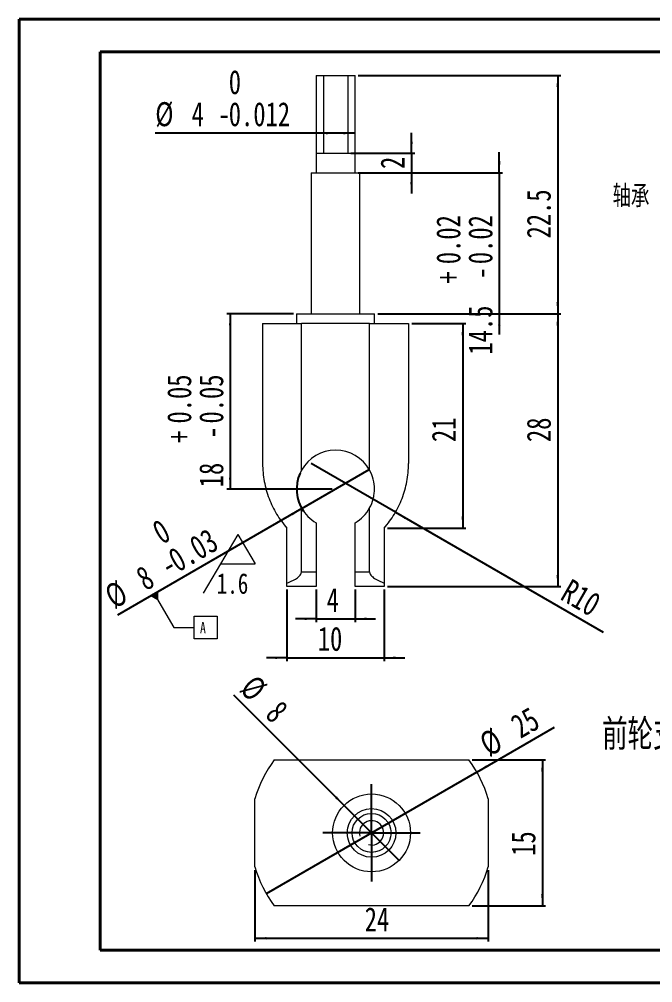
# Model space of a CAD drawing. Header units: millimetres. Extents: x 0 to 420, y 0 to 297.
# Drawn here: x 0.1 to 195.4, y 0.2 to 297.2 of the extents above; entities that cross this region are included whole.
import ezdxf

# ---------------------------------------------------------------- set-up
doc = ezdxf.new("R2010")
doc.units = ezdxf.units.MM
doc.layers.add('FORMAT', color=7, linetype='Continuous')
doc.styles.add('SLDTEXTSTYLE0', font='TXT', dxfattribs={"width": 0.75, "bigfont": 'bigfont'})
doc.styles.add('SLDTEXTSTYLE1', font='TXT', dxfattribs={"width": 0.75})
doc.dimstyles.new('SLDDIMSTYLE11', dxfattribs={"dimtxt": 7.408333, "dimasz": 3.556, "dimexe": 0, "dimexo": 0.0625, "dimgap": 1.852083, "dimtad": 1, "dimlfac": 0.333333, "dimrnd": 1e-09, "dimzin": 12, "dimdsep": 46, "dimtxsty": 'SLDTEXTSTYLE1', "dimblk1": 'NONE', "dimsah": 1, "dimcen": 0, "dimadec": 0, "dimazin": 3, "dimtol": 1, "dimtm": 0.03, "dimtfac": 1, "dimtmove": 0, "dimatfit": 3, "dimldrblk": 'NONE', "dimfxl": 0, "dimfrac": 2, "dimtolj": 1, "dimarcsym": 0})
doc.dimstyles.new('SLDDIMSTYLE12', dxfattribs={"dimtxt": 7.408333, "dimasz": 3.556, "dimexe": 0, "dimexo": 0.0625, "dimgap": 1.852083, "dimtad": 1, "dimdec": 6, "dimlfac": 0.333333, "dimrnd": 1e-09, "dimzin": 12, "dimdsep": 46, "dimtxsty": 'SLDTEXTSTYLE1', "dimsah": 1, "dimcen": 0.09, "dimadec": 0, "dimazin": 3, "dimtfac": 1, "dimtmove": 0, "dimatfit": 0, "dimfxl": 0, "dimfrac": 2, "dimtolj": 1, "dimtzin": 12, "dimarcsym": 0})
doc.dimstyles.new('SLDDIMSTYLE13', dxfattribs={"dimtxt": 7.408333, "dimasz": 3.556, "dimexe": 0, "dimexo": 0.0625, "dimgap": 1.852083, "dimtad": 1, "dimdec": 6, "dimlfac": 0.333333, "dimrnd": 1e-09, "dimzin": 12, "dimdsep": 46, "dimtxsty": 'SLDTEXTSTYLE1', "dimsah": 1, "dimcen": 0.09, "dimadec": 0, "dimazin": 3, "dimtol": 1, "dimtm": 0.012, "dimtfac": 1, "dimtdec": 3, "dimtofl": 0, "dimtmove": 0, "dimatfit": 3, "dimfxl": 0, "dimfrac": 2, "dimtolj": 1, "dimarcsym": 0})
doc.dimstyles.new('SLDDIMSTYLE14', dxfattribs={"dimtxt": 7.408333, "dimasz": 3.556, "dimexe": 0, "dimexo": 0.0625, "dimgap": 1.852083, "dimtad": 1, "dimdec": 6, "dimlfac": 0.333333, "dimrnd": 1e-09, "dimzin": 12, "dimdsep": 46, "dimtxsty": 'SLDTEXTSTYLE1', "dimsah": 1, "dimcen": 0.09, "dimadec": 0, "dimazin": 3, "dimtol": 1, "dimtp": 0.05, "dimtm": 0.05, "dimtfac": 1, "dimtofl": 0, "dimtmove": 0, "dimatfit": 3, "dimfxl": 0, "dimfrac": 2, "dimtolj": 1, "dimarcsym": 0})
doc.dimstyles.new('SLDDIMSTYLE15', dxfattribs={"dimtxt": 7.408333, "dimasz": 3.556, "dimexe": 0, "dimexo": 0.0625, "dimgap": 1.852083, "dimtad": 1, "dimdec": 1, "dimlfac": 0.333333, "dimrnd": 1e-09, "dimzin": 12, "dimdsep": 46, "dimtxsty": 'SLDTEXTSTYLE1', "dimsah": 1, "dimcen": 0.09, "dimadec": 0, "dimazin": 3, "dimtfac": 1, "dimtofl": 0, "dimtmove": 0, "dimatfit": 3, "dimfxl": 0, "dimfrac": 2, "dimtolj": 1, "dimtzin": 12, "dimarcsym": 0})
doc.dimstyles.new('SLDDIMSTYLE16', dxfattribs={"dimtxt": 7.408333, "dimasz": 3.556, "dimexe": 0, "dimexo": 0.0625, "dimgap": 1.852083, "dimtad": 1, "dimdec": 1, "dimlfac": 0.333333, "dimrnd": 1e-09, "dimzin": 12, "dimdsep": 46, "dimtxsty": 'SLDTEXTSTYLE1', "dimsah": 1, "dimcen": 0.09, "dimadec": 0, "dimazin": 3, "dimtol": 1, "dimtp": 0.02, "dimtm": 0.02, "dimtfac": 1, "dimtmove": 0, "dimatfit": 0, "dimfxl": 0, "dimfrac": 2, "dimtolj": 1, "dimarcsym": 0})
doc.dimstyles.new('SLDDIMSTYLE17', dxfattribs={"dimtxt": 7.408333, "dimasz": 3.556, "dimexe": 0, "dimexo": 0.0625, "dimgap": 1.852083, "dimtad": 1, "dimdec": 3, "dimlfac": 0.333333, "dimrnd": 1e-09, "dimzin": 12, "dimdsep": 46, "dimtxsty": 'SLDTEXTSTYLE1', "dimsah": 1, "dimcen": 0, "dimadec": 0, "dimazin": 3, "dimtfac": 1, "dimtdec": 3, "dimtofl": 0, "dimtmove": 0, "dimatfit": 3, "dimfxl": 0, "dimfrac": 2, "dimtolj": 1, "dimtzin": 12, "dimarcsym": 0})
doc.dimstyles.new('SLDDIMSTYLE18', dxfattribs={"dimtxt": 7.408333, "dimasz": 3.556, "dimexe": 0, "dimexo": 0.0625, "dimgap": 1.852083, "dimtad": 1, "dimdec": 3, "dimlfac": 0.333333, "dimrnd": 1e-09, "dimzin": 12, "dimdsep": 46, "dimtxsty": 'SLDTEXTSTYLE1', "dimblk1": 'NONE', "dimsah": 1, "dimcen": 0, "dimadec": 0, "dimazin": 3, "dimtfac": 1, "dimtdec": 3, "dimtmove": 0, "dimatfit": 3, "dimldrblk": 'NONE', "dimfxl": 0, "dimfrac": 2, "dimtolj": 1, "dimtzin": 12, "dimarcsym": 0})
doc.dimstyles.new('SLDDIMSTYLE4', dxfattribs={"dimtxt": 7.408333, "dimasz": 3.556, "dimexe": 0, "dimexo": 0.0625, "dimgap": 1.852083, "dimtad": 1, "dimlfac": 0.333333, "dimrnd": 1e-09, "dimzin": 12, "dimdsep": 46, "dimtxsty": 'SLDTEXTSTYLE1', "dimblk1": 'NONE', "dimsah": 1, "dimcen": 0, "dimadec": 0, "dimazin": 3, "dimtfac": 1, "dimtmove": 0, "dimatfit": 3, "dimldrblk": 'NONE', "dimfxl": 0, "dimfrac": 2, "dimtolj": 1, "dimtzin": 12, "dimarcsym": 0})
doc.dimstyles.new('SLDDIMSTYLE6', dxfattribs={"dimtxt": 7.408333, "dimasz": 3.556, "dimexe": 0, "dimexo": 0.0625, "dimgap": 1.852083, "dimtad": 1, "dimdec": 6, "dimlfac": 0.333333, "dimrnd": 1e-09, "dimzin": 12, "dimdsep": 46, "dimtxsty": 'SLDTEXTSTYLE1', "dimsah": 1, "dimcen": 0.09, "dimadec": 0, "dimazin": 3, "dimtfac": 1, "dimtdec": 3, "dimtofl": 0, "dimtmove": 0, "dimatfit": 3, "dimfxl": 0, "dimfrac": 2, "dimtolj": 1, "dimtzin": 12, "dimarcsym": 0})
doc.dimstyles.new('SLDDIMSTYLE8', dxfattribs={"dimtxt": 7.408333, "dimasz": 3.556, "dimexe": 0, "dimexo": 0.0625, "dimgap": 1.852083, "dimtad": 1, "dimdec": 6, "dimlfac": 0.333333, "dimrnd": 1e-09, "dimzin": 12, "dimdsep": 46, "dimtxsty": 'SLDTEXTSTYLE1', "dimsah": 1, "dimcen": 0.09, "dimadec": 0, "dimazin": 3, "dimtfac": 1, "dimtdec": 3, "dimtmove": 0, "dimatfit": 0, "dimfxl": 0, "dimfrac": 2, "dimtolj": 1, "dimtzin": 12, "dimarcsym": 0})

# ---------------------------------------------------------------- blocks, each defined once
blk = doc.blocks.new('SW_SFSYMBOL_2')
at = {"color": 0, "linetype": 'Continuous', "lineweight": 0}
for p, q in [((6.52, 20.15), (-4.18, 2.01)), ((6.52, 20.15), (11.87, 11.08)), ((1.17, 11.08), (11.87, 11.08))]:
    blk.add_line(p, q, dxfattribs=at)
at = {"color": 0, "linetype": 'Continuous', "lineweight": 0, "insert": (0, 8.19), "char_height": 6.35, "attachment_point": 1, "style": 'SLDTEXTSTYLE1'}
blk.add_mtext('1.6', dxfattribs=at)
blk = doc.blocks.new('SW_NOTE_2')
at = {"layer": 'FORMAT', "color": 0, "insert": (-18.75, 3.43), "char_height": 6.879, "attachment_point": 1, "style": 'SLDTEXTSTYLE0'}
blk.add_mtext('轴\\M+18FB3', dxfattribs=at)
blk = doc.blocks.new('_D_12')
at = {"layer": 'FORMAT'}
for q in [(108.02, 158.39), (30.37, 113.56)]:
    blk.add_line((87.23, 146.39), q, dxfattribs=at)
blk.add_arc((97.63, 152.39), 12, 155.8086, 214.7636, dxfattribs=at)
blk.add_solid([(87.23, 146.39), (83.96, 144.94), (84.35, 144.28)], dxfattribs=at)
at = {"layer": 'FORMAT', "attachment_point": 1, "rotation": 30, "style": 'SLDTEXTSTYLE1'}
for s, insert, char_height in [('0', (40.36, 141.59), 7.41), ('0.03', (45.29, 133.04), 7.408), ('8', (35.35, 127.3), 7.41), ('-', (42.46, 131.4), 7.41), ('%%c', (25.67, 121.71), 7.408)]:
    blk.add_mtext(s, dxfattribs=dict(at, insert=insert, char_height=char_height))
blk = doc.blocks.new('_NONE')
blk = doc.blocks.new('_D_13')
at = {"layer": 'FORMAT'}
for p, q in [((91.63, 121.39), (91.63, 111.39)), ((103.63, 121.39), (103.63, 111.39)), ((91.63, 112.39), (85.28, 112.39)), ((91.63, 112.39), (103.63, 112.39)), ((103.63, 112.39), (109.98, 112.39))]:
    blk.add_line(p, q, dxfattribs=at)
for points in [[(91.63, 112.39), (88.07, 112.77), (88.07, 112.01)], [(103.63, 112.39), (107.18, 112.01), (107.18, 112.77)]]:
    blk.add_solid(points, dxfattribs=at)
at = {"layer": 'FORMAT', "insert": (94.89, 121.94), "char_height": 7.41, "attachment_point": 1, "style": 'SLDTEXTSTYLE1'}
blk.add_mtext('4', dxfattribs=at)
blk = doc.blocks.new('_D_14')
at = {"layer": 'FORMAT'}
for p, q in [((82.63, 121.39), (82.63, 99.39)), ((112.63, 121.39), (112.63, 99.39)), ((82.63, 100.39), (76.28, 100.39)), ((82.63, 100.39), (112.63, 100.39)), ((112.63, 100.39), (118.98, 100.39))]:
    blk.add_line(p, q, dxfattribs=at)
for points in [[(82.63, 100.39), (79.07, 100.77), (79.07, 100.01)], [(112.63, 100.39), (116.18, 100.01), (116.18, 100.77)]]:
    blk.add_solid(points, dxfattribs=at)
at = {"layer": 'FORMAT', "insert": (92.15, 109.94), "char_height": 7.408, "attachment_point": 1, "style": 'SLDTEXTSTYLE1'}
blk.add_mtext('10', dxfattribs=at)
blk = doc.blocks.new('_D_15')
at = {"layer": 'FORMAT'}
for p, q in [((91.63, 262.12), (42.03, 262.12)), ((103.63, 262.12), (91.63, 262.12))]:
    blk.add_line(p, q, dxfattribs=at)
for points in [[(91.63, 262.12), (95.18, 261.74), (95.18, 262.5)], [(103.63, 262.12), (100.07, 262.5), (100.07, 261.74)]]:
    blk.add_solid(points, dxfattribs=at)
at = {"layer": 'FORMAT', "attachment_point": 1, "style": 'SLDTEXTSTYLE1'}
for s, insert, char_height in [('0', (64.7, 281.55), 7.41), ('%%c', (42.03, 271.67), 7.408), ('4', (53.22, 271.67), 7.41), ('0.012', (64.7, 271.67), 7.408), ('-', (61.42, 271.67), 7.41)]:
    blk.add_mtext(s, dxfattribs=dict(at, insert=insert, char_height=char_height))
blk = doc.blocks.new('_D_16')
at = {"layer": 'FORMAT'}
for p, q in [((84.63, 206.39), (64.13, 206.39)), ((65.13, 206.39), (65.13, 152.39)), ((96.63, 152.39), (64.13, 152.39))]:
    blk.add_line(p, q, dxfattribs=at)
for points in [[(65.13, 206.39), (64.75, 202.83), (65.51, 202.83)], [(65.13, 152.39), (65.51, 155.95), (64.75, 155.95)]]:
    blk.add_solid(points, dxfattribs=at)
at = {"layer": 'FORMAT', "attachment_point": 1, "rotation": 90, "style": 'SLDTEXTSTYLE1'}
for s, insert, char_height in [('0.05', (45.7, 172.6), 7.408), ('0.05', (55.58, 172.6), 7.408), ('+', (45.7, 166.62), 7.41), ('-', (55.58, 167.97), 7.41), ('18', (55.58, 152.95), 7.408)]:
    blk.add_mtext(s, dxfattribs=dict(at, insert=insert, char_height=char_height))
blk = doc.blocks.new('_D_17')
at = {"layer": 'FORMAT'}
for p, q in [((121.13, 203.39), (137.85, 203.39)), ((136.85, 203.39), (136.85, 140.39)), ((113.63, 140.39), (137.85, 140.39))]:
    blk.add_line(p, q, dxfattribs=at)
for points in [[(136.85, 203.39), (136.47, 199.83), (137.23, 199.83)], [(136.85, 140.39), (137.23, 143.95), (136.47, 143.95)]]:
    blk.add_solid(points, dxfattribs=at)
at = {"layer": 'FORMAT', "insert": (127.3, 166.88), "char_height": 7.408, "attachment_point": 1, "rotation": 90, "style": 'SLDTEXTSTYLE1'}
blk.add_mtext('21', dxfattribs=at)
blk = doc.blocks.new('_D_18')
at = {"layer": 'FORMAT'}
for p, q in [((110.63, 206.39), (167.13, 206.39)), ((166.13, 206.39), (166.13, 122.39)), ((113.63, 122.39), (167.13, 122.39))]:
    blk.add_line(p, q, dxfattribs=at)
for points in [[(166.13, 206.39), (165.75, 202.83), (166.51, 202.83)], [(166.13, 122.39), (166.51, 125.95), (165.75, 125.95)]]:
    blk.add_solid(points, dxfattribs=at)
at = {"layer": 'FORMAT', "insert": (156.58, 166.88), "char_height": 7.408, "attachment_point": 1, "rotation": 90, "style": 'SLDTEXTSTYLE1'}
blk.add_mtext('28', dxfattribs=at)
blk = doc.blocks.new('_D_19')
at = {"layer": 'FORMAT'}
for p, q in [((104.63, 279.89), (167.13, 279.89)), ((166.13, 279.89), (166.13, 206.39)), ((110.63, 206.39), (167.13, 206.39))]:
    blk.add_line(p, q, dxfattribs=at)
for points in [[(166.13, 279.89), (165.75, 276.33), (166.51, 276.33)], [(166.13, 206.39), (166.51, 209.95), (165.75, 209.95)]]:
    blk.add_solid(points, dxfattribs=at)
at = {"layer": 'FORMAT', "insert": (156.58, 229.65), "char_height": 7.408, "attachment_point": 1, "rotation": 90, "style": 'SLDTEXTSTYLE1'}
blk.add_mtext('22.5', dxfattribs=at)
blk = doc.blocks.new('_D_20')
at = {"layer": 'FORMAT'}
for p, q in [((148.13, 249.89), (148.13, 256.24)), ((106.13, 249.89), (149.13, 249.89)), ((148.13, 249.89), (148.13, 206.39)), ((110.63, 206.39), (149.13, 206.39)), ((148.13, 206.39), (148.13, 200.04))]:
    blk.add_line(p, q, dxfattribs=at)
for points in [[(148.13, 249.89), (148.51, 253.45), (147.75, 253.45)], [(148.13, 206.39), (147.75, 202.83), (148.51, 202.83)]]:
    blk.add_solid(points, dxfattribs=at)
at = {"layer": 'FORMAT', "attachment_point": 1, "rotation": 90, "style": 'SLDTEXTSTYLE1'}
for s, insert, char_height in [('0.02', (128.7, 221.72), 7.408), ('0.02', (138.58, 221.72), 7.408), ('-', (138.58, 217.09), 7.41), ('+', (128.7, 215.74), 7.41), ('14.5', (138.58, 193.85), 7.408)]:
    blk.add_mtext(s, dxfattribs=dict(at, insert=insert, char_height=char_height))
blk = doc.blocks.new('_D_21')
at = {"layer": 'FORMAT'}
for q in [(90.13, 160.23), (180.17, 108.24)]:
    blk.add_line((116.11, 145.23), q, dxfattribs=at)
blk.add_solid([(116.11, 145.23), (119, 143.12), (119.38, 143.78)], dxfattribs=at)
at = {"layer": 'FORMAT', "insert": (170.27, 124.98), "char_height": 7.408, "attachment_point": 1, "rotation": 330, "style": 'SLDTEXTSTYLE1'}
blk.add_mtext('R10', dxfattribs=at)
blk = doc.blocks.new('_D_22')
at = {"layer": 'FORMAT'}
for p, q in [((121.04, 255.89), (121.04, 262.24)), ((102.38, 255.89), (122.04, 255.89)), ((121.04, 255.89), (121.04, 249.89)), ((104.63, 249.89), (122.04, 249.89)), ((121.04, 249.89), (121.04, 243.54))]:
    blk.add_line(p, q, dxfattribs=at)
for points in [[(121.04, 255.89), (121.43, 259.45), (120.66, 259.45)], [(121.04, 249.89), (120.66, 246.33), (121.43, 246.33)]]:
    blk.add_solid(points, dxfattribs=at)
at = {"layer": 'FORMAT', "insert": (111.49, 251.07), "char_height": 7.41, "attachment_point": 1, "rotation": 90, "style": 'SLDTEXTSTYLE1'}
blk.add_mtext('2', dxfattribs=at)
blk = doc.blocks.new('SW_DATUMTAG_0')
at = {"color": 0, "linetype": 'Continuous', "lineweight": 0}
for p, q in [((-14.13, 13.17), (-8.12, 2.78)), ((-1.77, -0.72), (-1.77, 6.28)), ((-1.77, 6.28), (5.23, 6.28)), ((5.23, 6.28), (5.23, -0.72)), ((-8.12, 2.78), (-1.77, 2.78)), ((5.23, -0.72), (-1.77, -0.72))]:
    blk.add_line(p, q, dxfattribs=at)
blk.add_solid([(-15.34, 12.47), (-12.91, 13.87), (-12.9, 11.05)], dxfattribs=at)
at = {"color": 0, "linetype": 'Continuous', "lineweight": 0, "insert": (0, 4.51), "char_height": 3.5, "attachment_point": 1, "style": 'SLDTEXTSTYLE1'}
blk.add_mtext('A', dxfattribs=at)
blk = doc.blocks.new('_D_23')
at = {"layer": 'FORMAT'}
for p, q in [((139.73, 68.91), (162.4, 68.91)), ((161.4, 68.91), (161.4, 23.91)), ((139.73, 23.91), (162.4, 23.91))]:
    blk.add_line(p, q, dxfattribs=at)
for points in [[(161.4, 68.91), (161.02, 65.35), (161.78, 65.35)], [(161.4, 23.91), (161.78, 27.46), (161.02, 27.46)]]:
    blk.add_solid(points, dxfattribs=at)
at = {"layer": 'FORMAT', "insert": (151.85, 39.33), "char_height": 7.408, "attachment_point": 1, "rotation": 90, "style": 'SLDTEXTSTYLE1'}
blk.add_mtext('15', dxfattribs=at)
blk = doc.blocks.new('_D_24')
at = {"layer": 'FORMAT'}
for p, q in [((72.73, 34.91), (72.73, 12.91)), ((144.73, 34.91), (144.73, 12.91)), ((72.73, 13.91), (144.73, 13.91))]:
    blk.add_line(p, q, dxfattribs=at)
for points in [[(72.73, 13.91), (76.29, 13.53), (76.29, 14.29)], [(144.73, 13.91), (141.17, 14.29), (141.17, 13.53)]]:
    blk.add_solid(points, dxfattribs=at)
at = {"layer": 'FORMAT', "insert": (106.62, 23.46), "char_height": 7.408, "attachment_point": 1, "style": 'SLDTEXTSTYLE1'}
blk.add_mtext('24', dxfattribs=at)
blk = doc.blocks.new('_D_25')
at = {"layer": 'FORMAT'}
for q in [(165.18, 79), (76.25, 27.66)]:
    blk.add_line((141.2, 65.16), q, dxfattribs=at)
blk.add_solid([(141.2, 65.16), (144.48, 66.6), (144.09, 67.26)], dxfattribs=at)
at = {"layer": 'FORMAT', "char_height": 7.408, "attachment_point": 1, "rotation": 30, "style": 'SLDTEXTSTYLE1'}
for s, insert in [('25', (150.94, 81.76)), ('%%c', (141.26, 76.17))]:
    blk.add_mtext(s, dxfattribs=dict(at, insert=insert))
blk = doc.blocks.new('_D_26')
at = {"layer": 'FORMAT'}
for q in [(66.23, 88.91), (117.21, 37.92)]:
    blk.add_line((100.24, 54.89), q, dxfattribs=at)
blk.add_solid([(100.24, 54.89), (98, 57.68), (97.46, 57.14)], dxfattribs=at)
at = {"layer": 'FORMAT', "attachment_point": 1, "rotation": 315, "style": 'SLDTEXTSTYLE1'}
for s, insert, char_height in [('%%c', (72.95, 95.63), 7.408), ('8', (80.86, 87.73), 7.41)]:
    blk.add_mtext(s, dxfattribs=dict(at, insert=insert, char_height=char_height))
blk = doc.blocks.new('SW_CENTERMARKSYMBOL_2')
at = {"layer": 'FORMAT', "color": 0}
for p, q in [((0, 7.5), (0, 15)), ((0, 0), (0, 7.5)), ((-7.5, 0), (-15, 0)), ((0, 0), (-7.5, 0)), ((0, 0), (0, -7.5)), ((0, 0), (7.5, 0)), ((7.5, 0), (15, 0)), ((0, -7.5), (0, -15))]:
    blk.add_line(p, q, dxfattribs=at)

msp = doc.modelspace()

# ---------------------------------------------------------------- linework, layer by layer
at = {"color": 7, "linetype": 'Continuous', "lineweight": 40}
for p, q in [((0.0788436, 0.2147802), (0.0788436, 297.2147802)), ((0.0788436, 297.2147802), (420.0788436, 297.2147802)), ((25.0788436, 10.2147802), (25.0788436, 287.2147802)), ((25.0788436, 287.2147802), (410.0788436, 287.2147802)), ((25.0788436, 10.2147802), (410.0788436, 10.2147802)), ((0.0788436, 0.2147802), (420.0788436, 0.2147802))]:
    msp.add_line(p, q, dxfattribs=at)
at = {"color": 7, "linetype": 'Continuous', "lineweight": 15}
for p, q in [((91.6270581, 279.8892134), (91.6270581, 249.8892134)), ((91.6270581, 279.8892134), (103.6270581, 279.8892134)), ((103.6270581, 249.8892134), (103.6270581, 279.8892134)), ((90.1270581, 249.8892134), (90.1270581, 206.3892134)), ((90.1270581, 249.8892134), (105.1270581, 249.8892134)), ((105.1270581, 206.3892134), (105.1270581, 249.8892134)), ((85.6270581, 206.3892134), (85.6270581, 203.3892134)), ((85.6270581, 206.3892134), (109.6270581, 206.3892134)), ((109.6270581, 203.3892134), (109.6270581, 206.3892134)), ((75.1270581, 203.3892134), (87.1270581, 203.3892134)), ((75.1270581, 203.3892134), (75.1270581, 160.2323482)), ((87.1270581, 158.1986884), (87.1270581, 203.3892134)), ((108.1270581, 203.3892134), (87.1270581, 203.3892134)), ((108.1270581, 158.1986884), (108.1270581, 203.3892134)), ((108.1270581, 203.3892134), (120.1270581, 203.3892134)), ((120.1270581, 203.3892134), (120.1270581, 160.2323482)), ((87.1270581, 126.8892134), (87.1270581, 146.5797384)), ((108.1270581, 126.8892134), (108.1270581, 146.5797384)), ((82.6270581, 123.4226566), (82.6270581, 140.3892134)), ((91.6270581, 141.9969085), (91.6270581, 126.8892134)), ((103.6270581, 126.8892134), (103.6270581, 141.9969085)), ((112.6270581, 140.3892134), (112.6270581, 123.4226566)), ((87.1270581, 126.8892134), (91.6270581, 126.8892134)), ((91.6270581, 126.8892134), (91.6270581, 122.3892134)), ((103.6270581, 126.8892134), (108.1270581, 126.8892134)), ((103.6270581, 122.3892134), (103.6270581, 126.8892134)), ((82.6270581, 122.3892134), (82.6270581, 123.4226566)), ((91.6270581, 122.3892134), (82.6270581, 122.3892134)), ((112.6270581, 122.3892134), (103.6270581, 122.3892134)), ((112.6270581, 123.4226566), (112.6270581, 122.3892134)), ((78.7290407, 68.9063616), (138.7290407, 68.9063616)), ((72.7290407, 35.9063616), (72.7290407, 56.9063616)), ((144.7290407, 56.9063616), (144.7290407, 35.9063616)), ((138.7290407, 23.9063616), (78.7290407, 23.9063616))]:
    msp.add_line(p, q, dxfattribs=at)
at = {"color": 7, "linetype": 'Continuous', "lineweight": 0}
for p, q in [((93.8770581, 279.8892134), (93.8770581, 255.8892134)), ((101.3770581, 279.8892134), (101.3770581, 255.8892134)), ((91.6270581, 255.8892134), (103.6270581, 255.8892134))]:
    msp.add_line(p, q, dxfattribs=at)
at = {"color": 7, "linetype": 'Continuous', "lineweight": 15}
for radius in [12, 7.5, 6]:
    msp.add_circle((108.7290407, 46.4063616), radius, dxfattribs=at)
for centre, radius, start, end in [((97.6270581, 152.3892134), 12, 28.955024372, 151.044975628), ((97.6270581, 152.3892134), 12, 208.955024372, 240), ((97.6270581, 152.3892134), 12, 300, 331.044975628), ((108.7290407, 46.4063616), 37.5, 143.130102354, 163.739795292), ((108.7290407, 46.4063616), 37.5, 16.260204708, 36.869897646), ((108.7290407, 46.4063616), 37.5, 196.260204708, 216.869897646), ((108.7290407, 46.4063616), 37.5, 323.130102354, 343.739795292)]:
    msp.add_arc(centre, radius, start, end, dxfattribs=at)
at = {"color": 7, "linetype": 'Continuous', "lineweight": 0}
msp.add_arc((108.7290407, 46.4063616), 3.75, 255, 195, dxfattribs=at)
at = {"color": 7, "linetype": 'Continuous', "lineweight": 15}
for points, knots in [([(75.1270581, 160.2323482), (75.1270581, 158.3642109), (75.2998622, 156.53689), (75.7995378, 153.8506509), (76.006481, 152.964393), (76.5015546, 151.2095029), (76.7899893, 150.3418551), (77.7566207, 147.8184676), (78.5400838, 146.2216307), (80.3830791, 143.1764721), (81.443326, 141.7314393), (82.6270581, 140.3892134)], [0, 0, 0, 0, 0.25, 0.25, 0.375, 0.375, 0.5, 0.5, 0.75, 0.75, 1, 1, 1, 1]), ([(87.1270581, 158.1986884), (86.6363952, 157.311868), (86.2649926, 156.3797673), (85.8844947, 154.9125976), (85.7872466, 154.4082073), (85.6590695, 153.4014995), (85.6272193, 152.8975569), (85.6267374, 151.3839888), (85.7571926, 150.358727), (86.2624274, 148.406532), (86.6363593, 147.4666234), (87.1270581, 146.5797384)], [0, 0, 0, 0, 0.25, 0.25, 0.375, 0.375, 0.5, 0.5, 0.75, 0.75, 1, 1, 1, 1]), ([(108.1270581, 146.5797384), (108.617721, 147.4665587), (108.9891235, 148.3986595), (109.3696215, 149.8658292), (109.4668696, 150.3702195), (109.5950466, 151.3769273), (109.6268968, 151.8808698), (109.6273787, 153.3944379), (109.4969236, 154.4196997), (108.9916888, 156.3718948), (108.6177568, 157.3118033), (108.1270581, 158.1986884)], [0, 0, 0, 0, 0.25, 0.25, 0.375, 0.375, 0.5, 0.5, 0.75, 0.75, 1, 1, 1, 1]), ([(112.6270581, 140.3892134), (113.8132862, 141.7342697), (114.8604714, 143.1619927), (116.2384193, 145.4343244), (116.6653137, 146.2137407), (117.4535124, 147.8200454), (117.8165304, 148.6516524), (118.7883074, 151.1874396), (119.2801867, 152.9243886), (119.7823556, 155.6072944), (119.9101802, 156.5145726), (120.0826898, 158.357156), (120.1270581, 159.2955904), (120.1270581, 160.2323482)], [0, 0, 0, 0, 0.25, 0.25, 0.375, 0.375, 0.5, 0.5, 0.75, 0.75, 0.875, 0.875, 1, 1, 1, 1]), ([(82.6270581, 123.4226566), (83.5256269, 123.7472592), (84.412952, 124.1330064), (85.6798912, 124.9029911), (86.0957073, 125.1933666), (86.6303788, 125.7290223), (86.7922468, 125.9225905), (87.0449211, 126.3734436), (87.1270581, 126.6266435), (87.1270581, 126.8892134)], [0, 0, 0, 0, 0.5, 0.5, 0.75, 0.75, 0.875, 0.875, 1, 1, 1, 1]), ([(108.1270581, 126.8892134), (108.1270581, 126.6256502), (108.2097444, 126.3728209), (108.4599772, 125.9256112), (108.6261046, 125.7263203), (109.1614217, 125.1910161), (109.576604, 124.9014309), (110.8413801, 124.1331045), (111.7282522, 123.7473448), (112.6270581, 123.4226566)], [0, 0, 0, 0, 0.125, 0.125, 0.25, 0.25, 0.5, 0.5, 1, 1, 1, 1])]:
    msp.add_open_spline(points, degree=3, knots=knots, dxfattribs=at)

# ---------------------------------------------------------------- block references
at = {"color": 7, "linetype": 'Continuous', "lineweight": 0}
for name, p in [('SW_SFSYMBOL_2', (60.9924906, 118.2662333)), ('SW_DATUMTAG_0', (55.8372098, 106.9325702))]:
    msp.add_blockref(name, p, dxfattribs=at)
at = {"layer": 'FORMAT'}
for name, p in [('SW_NOTE_2', (201.8043478, 242.7536232)), ('SW_CENTERMARKSYMBOL_2', (108.7290407, 46.4063616))]:
    msp.add_blockref(name, p, dxfattribs=at)

# ---------------------------------------------------------------- texts
at = {"color": 7, "linetype": 'Continuous', "lineweight": 0, "insert": (179.8340923, 81.4989421), "char_height": 9.525, "attachment_point": 1, "style": 'SLDTEXTSTYLE0'}
msp.add_mtext('\\M+1914F轮\\M+18E78', dxfattribs=at)

# ---------------------------------------------------------------- dimensions: what is measured, and where the dimension line sits
at = {"layer": 'FORMAT'}
dim = msp.add_linear_dim(base=(91.6270581, 262.1202985), p1=(103.6270581, 249.8892134), p2=(91.6270581, 249.8892134), text='%%c<>', dimstyle='SLDDIMSTYLE13', dxfattribs=at)
dim.commit()
dim.dimension.update_dxf_attribs({"geometry": '_D_15', "text_midpoint": (65.6783502, 262.1202985), "dimtype": 160})
for base, p1, p2, dimstyle, picture, middle in [((166.1271331, 206.3892134), (103.6270581, 279.8892134), (109.6270585, 206.3892134), 'SLDDIMSTYLE15', '_D_19', (166.1271331, 239.2242278)), ((121.0442206, 249.8892134), (101.3770581, 255.8892134), (103.6270581, 249.8892134), 'SLDDIMSTYLE8', '_D_22', (121.0442206, 253.8045825)), ((148.1270581, 206.3892134), (105.1270581, 249.8892134), (109.6270585, 206.3892134), 'SLDDIMSTYLE16', '_D_20', (148.1270581, 217.3607732)), ((65.1270581, 152.3892134), (85.6270581, 206.3892134), (97.6270581, 152.3892134), 'SLDDIMSTYLE14', '_D_16', (65.1270581, 172.3511703)), ((166.1271331, 122.3892134), (109.6270585, 206.3892134), (112.6270581, 122.3892134), 'SLDDIMSTYLE6', '_D_18', (166.1271331, 172.3511703)), ((136.8511149, 140.3892134), (120.1270581, 203.3892134), (112.6270581, 140.3892134), 'SLDDIMSTYLE6', '_D_17', (136.8511149, 172.3511703)), ((161.4001573, 23.9063616), (138.7290407, 68.9063616), (138.7290407, 23.9063616), 'SLDDIMSTYLE6', '_D_23', (161.4001573, 44.8005605))]:
    dim = msp.add_linear_dim(base=base, p1=p1, p2=p2, angle=90, dimstyle=dimstyle, dxfattribs=at)
    dim.commit()
    dim.dimension.update_dxf_attribs({"geometry": picture, "text_midpoint": middle, "dimtype": 160})
for p1, p2, dimstyle, picture, middle in [((108.0193629, 158.3892134), (87.2347532, 146.3892134), 'SLDDIMSTYLE11', '_D_12', (47.7593368, 123.5980753)), ((117.214322, 37.9210802), (100.2437593, 54.8916429), 'SLDDIMSTYLE4', '_D_26', (71.8703602, 83.265062)), ((76.253088, 27.6563616), (141.2049933, 65.1563616), 'SLDDIMSTYLE18', '_D_25', (155.8845048, 73.6315857))]:
    dim = msp.add_diameter_dim_2p(p1=p1, p2=p2, dimstyle=dimstyle, dxfattribs=at)
    dim.commit()
    dim.dimension.update_dxf_attribs({"geometry": picture, "text_midpoint": middle, "dimtype": 163})
dim = msp.add_radius_dim(center=(90.1270581, 160.2323482), mpoint=(116.1078202, 145.2323482), dimstyle='SLDDIMSTYLE17', dxfattribs=at)
dim.commit()
dim.dimension.update_dxf_attribs({"geometry": '_D_21', "text_midpoint": (172.9938084, 112.3892234), "dimtype": 164})
for base, p1, p2, dimstyle, picture, middle in [((112.6270581, 100.3892134), (82.6270581, 122.3892134), (112.6270581, 122.3892134), 'SLDDIMSTYLE12', '_D_14', (97.6270581, 100.3892134)), ((103.6270581, 112.3892134), (91.6270581, 122.3892134), (103.6270581, 122.3892134), 'SLDDIMSTYLE12', '_D_13', (97.6270581, 112.3892134)), ((144.7290407, 13.9063616), (72.7290407, 35.9063616), (144.7290407, 35.9063616), 'SLDDIMSTYLE6', '_D_24', (112.0975007, 13.9063616))]:
    dim = msp.add_linear_dim(base=base, p1=p1, p2=p2, dimstyle=dimstyle, dxfattribs=at)
    dim.commit()
    dim.dimension.update_dxf_attribs({"geometry": picture, "text_midpoint": middle, "dimtype": 160})

doc.saveas('drawing.dxf')
